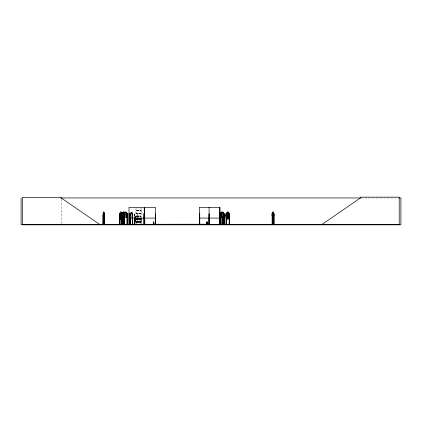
<?xml version="1.0" encoding="UTF-8"?>
<svg xmlns="http://www.w3.org/2000/svg" width="422" height="422" viewBox="0 0 422 422"><rect width="100%" height="100%" fill="white"/><g stroke="black" fill="none" stroke-linecap="round" stroke-linejoin="round"><path stroke-width="0.32" stroke-dasharray="2.11 1.58" d="M136.021 211.928L136.021 213.179L135.989 210.536L141.106 210.446L136.016 210.198L141.09 210.367M141.043 211.928L141.075 210.536M130.646 213.769L130.588 217.019M132.55 217.019L132.529 213.727M136.021 210.209L136.021 207.962M141.043 218.654L141.048 213.237M136 216.27L141.101 216.101L136 216.154M135.604 218L136.016 216.544L136.443 216.544L136.728 217.515M141.09 213.332L135.979 213.332L141.048 213.163L141.048 210.694L136.021 210.678M134.961 218L135.599 216.328L136.87 216.328L137.292 217.441M135.979 213.332L141.096 213.479M131.126 212.134L130.345 213.843L130.345 215.547L131.158 217.251L131.949 217.251L132.703 215.531L132.73 213.843L131.949 212.134L131.126 212.134L130.372 213.859L130.377 217.019M131.901 217.209L132.73 215.547M132.318 215.136L131.812 216.148L131.3 216.148L130.788 215.136L131.173 212.182L131.938 212.182L132.339 217.019M138.142 216.417L138.922 216.417M134.27 217.984L135.578 216.28L141.064 216.164M134.95 217.161L135.599 216.328M136.87 221.355L137.862 220.12M361.132 197.95L398.294 197.95M136.021 217.536L136.021 213.664L141.048 213.664M132.482 213.706L132.455 217.019M130.604 213.838L130.261 213.859M131.917 212.134L132.703 213.859L132.666 217.019M132.339 213.859L132.703 213.859M134.328 213.859L134.328 217.019L134.286 213.859L134.676 213.859L134.676 217.019L134.639 213.859M130.345 215.547L131.173 217.209M136.021 215.98L141.043 215.98M136.021 216.417L141.043 216.417M136.881 216.28L138.131 218M141.043 210.198L141.048 207.814M138.084 217.019L138.126 213.859L137.736 213.859L137.772 217.019M130.472 213.859L130.472 217.019M61.201 199.247L61.201 223.961M131.421 212.403L131.173 214.608L131.68 215.267L131.938 213.859L131.68 212.403L131.39 212.403"/><path stroke-width="0.63" d="M141.043 220.389L141.043 219.15L136.016 219.15M103.284 213.769L103.242 224.609M104.039 224.609L104.023 213.727M104.245 213.769L104.171 224.609M273.73 213.838L274.026 213.864L274.026 224.62M121.879 213.78L121.858 224.609M153.481 224.578L153.587 222.03M206.859 224.578L206.965 222.03L207.054 223.301M226.297 213.838L226.292 224.609M229.251 213.769L229.236 224.609L229.22 213.854L229.6 213.859L228.36 212.134M123.894 217.209L124.722 215.547L124.675 213.722M104.018 213.738C104.941 214.154 104.092 216.296 103.949 217.251L103.506 217.251L103.121 215.531L103.554 217.209M206.838 223.301L206.944 222.03L206.432 224.578M103.554 214.613L103.358 217.573L103.881 218.585L104.139 216.291L103.638 212.403L103.68 215.267L103.944 214.608M101.053 224.604L106.228 224.604M101.111 224.409L106.17 224.409L101.116 224.609M135.995 224.594L141.053 224.504L141.048 222.12L136.016 222.12L136.016 224.504M221.255 213.379L221.619 212.408M153.144 224.578L153.534 222.03L154.067 224.578M206.522 224.578L206.907 222.03M120.776 212.403L120.143 217.573L120.655 218.585L121.161 218.585L121.668 217.573L121.668 216.291L121.03 212.403L120.739 212.403M123.419 212.403L123.166 214.608L123.672 215.267L123.931 213.859L123.672 212.403L123.382 212.403M220.991 213.305L221.186 212.192L222.99 212.182L223.581 215.136L222.769 216.148L221.951 216.148L221.123 215.136L221.74 212.182L220.511 213.859L220.6 224.583M273.271 212.192L273.567 215.146L273.176 216.159L272.781 216.159L272.38 213.864L272.681 212.192L273.308 212.192M153.059 224.578L153.497 222.03M270.354 224.583L275.798 224.583M207.234 224.578L210.757 224.388L207.234 224.578L207.023 222.03L207.534 224.578M207.234 224.404L210.742 224.393M144.63 224.578L144.862 224.219L144.867 224.609M206.311 224.578L206.875 222.03L207.687 224.578M120.523 212.182L120.143 215.136L120.655 216.148L121.161 216.148L121.668 215.136L121.668 213.859L121.288 212.182L120.486 212.182M123.166 212.182L122.781 215.136L123.298 216.148L123.804 216.148L124.311 215.136M103.11 224.609L103.105 213.843L103.506 212.134L103.949 212.134M103.147 213.843L103.548 212.134M103.147 216.275L103.548 214.571L103.991 214.571L104.35 217.984L103.949 219.688L103.548 219.688L103.163 217.968L103.59 219.688M103.205 216.291L103.59 214.571M103.944 217.209L104.35 215.547M206.279 224.578L206.87 222.03M117.981 224.578L126.299 224.583L117.991 224.393M127.486 224.583L127.534 213.843L126.236 212.134M130.319 224.583L130.261 217.652M130.44 224.578L130.377 217.652M220.595 213.864L221.218 212.145M272.67 212.145L273.319 212.145L273.904 213.864L273.925 215.558L273.282 217.261L272.67 217.261L272.069 215.558L272.069 213.848L272.707 212.145M272.717 212.192L272.127 213.864L272.132 224.62M124.305 224.609L124.311 213.859L124.954 212.182L126.231 212.182L126.858 213.859L126.858 215.136L126.02 216.148L125.17 216.148L124.601 215.473M199.928 224.578L198.715 224.583L199.965 224.609M199.748 224.604L199.817 224.219M199.938 224.404L198.741 224.404M123.978 224.583L123.994 216.386M134.602 224.604L134.639 217.652L134.718 224.609M134.782 224.578L127.001 224.583M119.769 224.609L119.732 213.843L120.513 212.134M121.267 217.251L122.079 215.547M123.941 217.251L123.118 217.251L122.338 215.547L122.338 213.843L123.118 212.134L123.941 212.134M122.412 224.609L122.375 213.843L123.15 212.134M123.91 217.251L124.696 215.531M226.002 215.531L227.142 213.843L228.36 213.843L227.943 215.267L227.168 214.608L227.168 213.859L227.548 212.403L227.964 212.403L228.344 213.859L229.563 215.547L229.499 217.24L228.339 218.96L227.12 218.96L225.923 217.256L225.96 213.843L227.163 212.134L228.381 212.134M228.344 217.209L229.542 215.531L228.323 213.885L227.142 213.885L226.572 215.563L226.572 216.845L227.363 217.857L228.149 217.857L228.93 216.845L228.344 213.885M228.36 217.251L229.499 215.563M229.563 217.256L228.323 218.918L227.142 218.918M221.74 212.134L220.469 213.843L220.928 213.859L220.949 224.62M124.274 212.989L124.933 212.134L126.247 212.134M124.305 213.02L124.954 212.182M126.236 217.251L127.544 215.547L127.544 213.843L127.091 213.859L127.091 224.609M321.743 224.609L360.483 197.95L360.483 197.164L399.217 197.164L399.217 224.609L21.1 224.609L21.1 197.95M60.705 197.95L360.683 197.95M398.922 197.95L400.9 197.95L400.9 224.836L22.461 224.836L22.461 197.443L61.201 197.443L61.201 197.95L99.935 224.609M120.476 212.134L121.299 212.134M221.175 212.145L223.006 212.134L224.261 213.843L224.293 224.62M123.129 212.182L123.931 212.182L124.311 213.859M228.36 212.182L227.163 212.182L226.572 215.136L227.363 216.148L228.149 216.148L228.93 215.136L228.344 212.182L229.521 213.859L229.579 224.609M273.108 212.408L272.876 212.408C272.026 215.958 273.931 215.948 273.071 212.408M119.948 213.706L119.964 224.609M122.586 213.706L122.607 224.609M273.688 213.717L273.72 224.62M119.732 213.843L119.7 215.547L120.513 217.251M119.953 213.838L119.616 213.859L119.616 224.609L119.706 224.219M121.689 213.859L122.079 213.843L122.005 224.609M122.596 213.838L122.253 213.859L122.253 224.609M225.944 213.843L226.403 213.859L226.44 224.609M103.232 213.859L102.963 224.609M124.332 213.859L124.696 213.859L124.68 224.609M129.026 213.859L129.385 213.859L129.417 224.609M144.662 213.859L144.825 224.609M155.417 213.859L155.259 224.609M199.384 213.859L199.775 213.859M219.535 213.859L219.931 213.859M272.069 213.848L272.417 213.864M103.854 214.835L103.68 217.705L103.812 214.835M122.338 215.547L123.15 217.251M221.74 217.251L220.469 215.547L221.218 217.261M224.203 215.531L222.99 217.251L221.175 217.261L220.574 215.558M272.127 215.542L272.707 217.261M119.795 216.291L120.55 214.571L121.336 214.571L122.09 216.291L122.116 217.984L121.299 219.688L120.513 219.688L119.795 217.968M122.116 216.275L121.288 214.613L120.776 215.267L120.528 214.608M120.476 217.251L121.299 217.251M126.247 217.251L124.923 217.251L124.274 216.402M228.381 217.251L227.142 217.251L225.944 215.547L227.184 217.209M119.732 217.984L120.55 219.688M129.026 218.079L144.24 218.079M144.662 218.079L155.417 218.079M199.384 218.079L219.888 218.079M136.016 218.654L141.048 218.654M135.984 218.828L141.085 218.828M135.984 218.981L141.085 218.981M103.554 219.646L103.986 219.646M120.523 219.646L121.325 219.646M136.016 221.624L141.048 221.624L141.048 219.15M135.984 221.793L141.085 221.793M135.984 221.946L141.085 221.946M102.963 224.219L103.263 224.219M104.023 224.219L104.324 224.219M119.584 224.219L119.975 224.219M121.657 224.219L122.048 224.219M122.612 224.219L122.227 224.219L122.343 224.609M123.604 224.219L124.073 224.219M124.3 224.219L124.69 224.219M127.054 224.219L127.523 224.219M128.99 224.219L129.422 224.219M130.62 224.219L130.234 224.219L130.24 224.609M132.308 224.219L132.698 224.219M134.249 224.219L134.718 224.219M144.371 224.219L143.944 224.219L143.949 224.609M209.296 224.219L154.689 224.277L154.689 224.609M219.503 224.219L219.973 224.219L219.973 224.609M220.5 224.219L220.97 224.219M222.209 224.23L222.563 224.23M223.834 224.219L224.304 224.219M226.44 224.219L225.976 224.219L225.976 224.609M229.172 224.219L229.637 224.219L229.637 224.609M272.1 224.23L272.454 224.23L272.438 224.62M273.704 224.23L274.057 224.23M142.9 224.609L145.775 224.583M218.058 224.409L230.539 224.409L228.74 224.583M272.311 224.34L273.841 224.34M136.021 224.435L141.043 224.435M230.539 224.409L228.692 224.609M142.942 224.583L145.754 224.557L142.916 224.393M155.396 224.219L155.396 224.609L155.417 207.323L144.662 207.323L144.635 224.609M223.871 213.722L223.834 224.609M220.843 213.722L220.822 224.62L220.764 215.13M138.732 224.578L118.002 224.609M137.604 224.388L137.736 224.33M137.788 224.583L137.825 224.219M134.296 224.578L134.328 217.652L134.275 224.609M123.646 224.578L123.646 217.019M135.815 220.295L134.961 219.282L134.961 218M124.305 216.37L124.954 217.209M220.511 215.531L221.756 217.209M136.016 219.414L135.604 218M123.91 212.134L124.696 213.859L123.894 212.182M121.267 212.134L122.053 213.859M127.164 224.604L127.117 213.717M273.282 212.145L273.862 213.864M123.751 224.588L123.683 217.019M103.907 212.134L104.334 213.859L104.297 224.609M207.091 222.03L207.656 224.578M153.692 222.03L154.157 224.578M207.054 222.03L207.249 223.301M153.645 222.03L153.851 224.578M275.782 224.62L270.37 224.62M273.92 224.23L273.978 224.62M273.883 213.848L273.841 224.62M272.417 216.396L272.417 224.62M272.296 213.864L272.311 224.62M272.237 224.23L272.179 224.62M229.478 224.219L229.489 224.609M226.134 224.219L226.123 224.609M226.076 213.859L226.028 224.609M224.209 224.609L224.261 213.843L223.913 213.806L223.971 224.609M222.531 217.029L222.484 224.62M222.41 217.029L222.41 224.62M222.368 217.029L222.352 224.62M222.246 217.029L222.225 224.62M220.637 215.13L220.685 224.62M220.59 213.859L220.622 224.62M219.862 224.609L219.888 207.323L199.384 207.323L199.384 224.609M219.841 207.323L219.783 224.609L219.72 213.859M219.656 213.859L219.64 224.609M219.54 217.741L219.514 224.609M209.249 224.609L209.265 213.859L208.964 213.859L209.017 224.609M209.143 217.741L209.164 224.609M209.085 207.323L209.085 224.609M208.943 224.219L208.943 224.609M208.463 224.277L208.463 224.609M199.733 213.859L199.775 224.609M199.685 224.219L199.68 224.609M199.479 224.219L199.474 224.609M199.348 224.219L199.348 224.609M190.005 224.277L190.005 224.609M189.452 224.277L189.452 224.609M184.968 224.609L183.312 224.609M182.351 224.609L180.674 224.609M155.217 224.219L155.217 224.609M144.266 224.219L144.319 224.609L144.335 213.859L143.981 213.859L144.05 224.609L144.076 213.859M144.176 224.609L144.24 207.323L129.026 207.323L129 224.609M138.094 224.219L138.089 224.609M138.031 224.219L138.041 224.609M137.736 224.219L137.772 224.609M134.818 224.609L126.948 224.609M132.666 217.652L132.687 224.609M132.55 217.652L132.577 224.609M132.497 224.219L132.492 224.609M132.455 217.652L132.429 224.609M132.339 217.652L132.313 224.609M130.588 217.652L130.614 224.609M130.472 217.652L130.498 224.609M129.317 224.219L129.317 224.609L129.285 213.859M129.127 213.859L129.185 224.609M129.095 224.219L129.042 224.609M127.444 213.859L127.397 224.609M124.569 224.219L124.569 224.609M124.543 215.12L124.501 224.609M124.448 213.859L124.421 224.609M124.031 216.386L124.036 224.609M122.464 213.859L122.491 224.609M121.921 224.219L121.921 224.609M121.8 213.859L121.779 224.609M121.689 218.285L121.663 224.609M119.827 218.285L119.853 224.609M104.107 224.219L104.123 224.609M103.047 224.219L103.063 224.609M103.511 215.721L103.517 218.359L103.786 217.246C104.202 221.133 104.171 213.052 103.791 216.744L103.511 215.721M103.554 212.182L103.358 215.136L103.881 216.148L104.139 213.859L103.944 212.182L103.511 212.182M120.381 215.721L120.792 217.008L120.36 218.338L120.919 217.246L121.446 218.359L121.056 216.998L121.473 215.763L120.929 216.744L120.381 215.721M120.776 214.835L120.528 217.04L121.03 217.705L121.288 216.291L120.776 214.835M226.836 214.988L227.469 216.28L226.809 217.61L227.669 216.518L228.539 217.61L227.885 216.27L228.518 215.035L227.685 216.017L226.836 214.988M227.548 214.107L227.168 216.312L227.943 216.977L228.344 215.563L227.943 214.107L227.532 214.107M222.146 212.403L221.745 214.608L222.558 215.267L222.974 213.859L222.558 212.403L222.146 212.403M125.376 212.403L124.959 214.608L125.798 215.267L126.231 213.859L125.798 212.403L125.36 212.403M134.328 219.677L135.578 221.397L134.328 219.677"/></g></svg>
